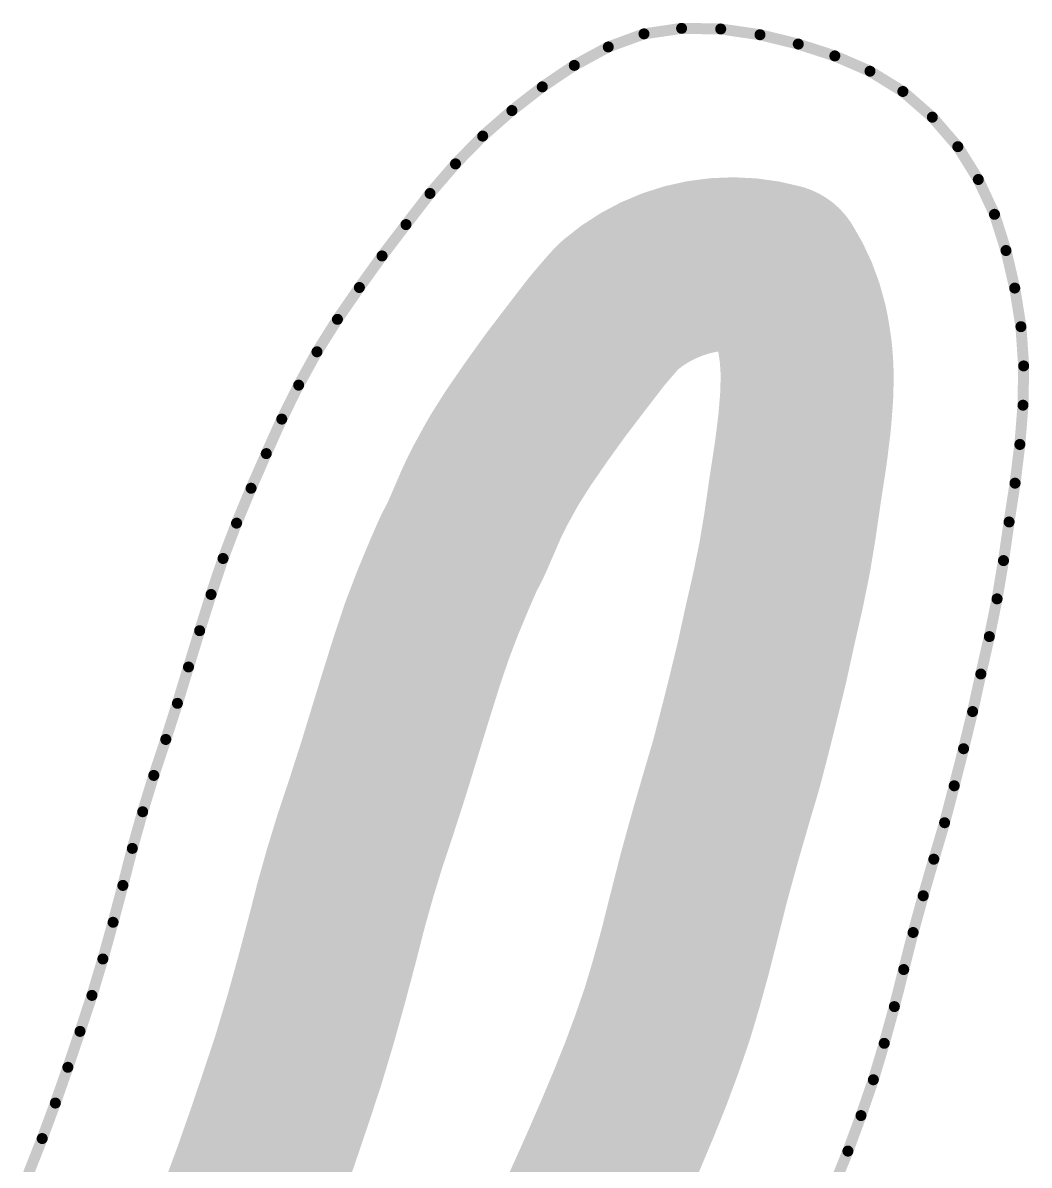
# Model space of a CAD drawing. Header units: inches. Extents: x 16 to 269, y 21 to 202.
# Drawn here: x 161.41 to 184.67, y 159.99 to 186.4 of the extents above; entities that cross this region are included whole.
import ezdxf

# ---------------------------------------------------------------- set-up
doc = ezdxf.new("R2010")
doc.units = ezdxf.units.IN
doc.layers.add('Edge-Cuts', color=9, linetype='Continuous')
doc.layers.add('F-Cu', color=1, linetype='Continuous')

msp = doc.modelspace()

# ---------------------------------------------------------------- linework, layer by layer
at = {"layer": 'Edge-Cuts', "const_width": 0.254}
for points in [[(174.94007684, 185.83824402), (175.76477928, 186.14015096)], [(175.76477928, 186.14015096), (176.63442702, 186.26818728)], [(176.63442702, 186.26818728), (177.53837492, 186.25340448)], [(177.53837492, 186.25340448), (178.4467602, 186.1206336)], [(178.4467602, 186.1206336), (179.33119074, 185.9044796)], [(174.15440912, 185.41154942), (174.94007684, 185.83824402)], [(179.33119074, 185.9044796), (180.17599982, 185.63036788)], [(180.17599982, 185.63036788), (180.98887602, 185.27700816)], [(173.4139788, 184.91537058), (174.15440912, 185.41154942)], [(180.98887602, 185.27700816), (181.7491158, 184.808622)], [(172.71199392, 184.3680336), (173.4139788, 184.91537058)], [(181.7491158, 184.808622), (182.43010758, 184.21545326)], [(172.03661808, 183.77752424), (172.71199392, 184.3680336)], [(182.43010758, 184.21545326), (183.0194333, 183.53239138)], [(171.40796554, 183.13497282), (172.03661808, 183.77752424)], [(183.0194333, 183.53239138), (183.49284612, 182.77362988)], [(170.81863982, 182.45131912), (171.40796554, 183.13497282)], [(183.49284612, 182.77362988), (183.86690176, 181.96933126)], [(170.2639089, 181.73188444), (170.81863982, 182.45131912)], [(183.86690176, 181.96933126), (184.13244098, 181.13280258)], [(169.71036416, 181.00653918), (170.2639089, 181.73188444)], [(184.13244098, 181.13280258), (184.33499328, 180.26463312)], [(169.18638756, 180.27734836), (169.71036416, 181.00653918)], [(168.67896922, 179.54135542), (169.18638756, 180.27734836)], [(184.33499328, 180.26463312), (184.47840676, 179.371625)], [(168.20585104, 178.79087432), (168.67896922, 179.54135542)], [(184.47840676, 179.371625), (184.54109396, 178.46442336)], [(167.78241272, 178.02028404), (168.20585104, 178.79087432)], [(184.5257168, 177.55633526), (184.54109396, 178.46442336)], [(167.3923881, 177.23550278), (167.78241272, 178.02028404)], [(184.45327092, 176.64942826), (184.5257168, 177.55633526)], [(167.03429636, 176.4377091), (167.3923881, 177.23550278)], [(184.34238722, 175.7540554), (184.45327092, 176.64942826)], [(166.6827121, 175.63695886), (167.03429636, 176.4377091)], [(184.20429504, 174.85720426), (184.34238722, 175.7540554)], [(166.34739146, 174.82970368), (166.6827121, 175.63695886)], [(166.03572584, 174.01268982), (166.34739146, 174.82970368)], [(184.07536972, 173.96419614), (184.20429504, 174.85720426)], [(165.75776856, 173.18148244), (166.03572584, 174.01268982)], [(183.92633776, 173.07976306), (184.07536972, 173.96419614)], [(165.49430198, 172.34436194), (165.75776856, 173.18148244)], [(183.7480323, 172.2074534), (183.92633776, 173.07976306)], [(165.23645388, 171.5048767), (165.49430198, 172.34436194)], [(183.5508013, 171.34283232), (183.7480323, 172.2074534)], [(164.97978688, 170.66509428), (165.23645388, 171.5048767)], [(183.36125888, 170.47496004), (183.5508013, 171.34283232)], [(164.71129364, 169.83004134), (164.97978688, 170.66509428)], [(183.151907, 169.61566026), (183.36125888, 170.47496004)], [(164.43392818, 168.99853932), (164.71129364, 169.83004134)], [(182.93634228, 168.75872776), (183.151907, 169.61566026)], [(164.17696908, 168.1587569), (164.43392818, 168.99853932)], [(182.7136808, 167.90475436), (182.93634228, 168.75872776)], [(163.93833862, 167.31128844), (164.17696908, 168.1587569)], [(182.46440774, 167.0617182), (182.7136808, 167.90475436)], [(163.7195227, 166.45583422), (163.93833862, 167.31128844)], [(182.2198667, 166.21661448), (182.46440774, 167.0617182)], [(163.4930182, 165.60333656), (163.7195227, 166.45583422)], [(181.98596826, 165.36737056), (182.2198667, 166.21661448)], [(163.2570522, 164.7549791), (163.4930182, 165.60333656)], [(181.76863062, 164.51102734), (181.98596826, 165.36737056)], [(163.00482004, 163.91312658), (163.2570522, 164.7549791)], [(181.55247408, 163.65438948), (181.76863062, 164.51102734)], [(162.7289354, 163.08132738), (163.00482004, 163.91312658)], [(181.31828354, 162.80514556), (181.55247408, 163.65438948)], [(162.44802156, 162.25130364), (162.7289354, 163.08132738)], [(181.06693784, 161.9629984), (181.31828354, 162.80514556)], [(162.15853268, 161.42512292), (162.44802156, 162.25130364)], [(180.7815917, 161.13504476), (181.06693784, 161.9629984)], [(161.85455564, 160.60456068), (162.15853268, 161.42512292)], [(180.47879576, 160.31418534), (180.7815917, 161.13504476)], [(161.53431498, 159.79109774), (161.85455564, 160.60456068)], [(180.15205016, 159.50338178), (180.47879576, 160.31418534)]]:
    msp.add_lwpolyline(points, dxfattribs=at)
at = {"layer": 'Edge-Cuts', "const_width": 0.127}
for points in [[(175.70127928, 186.14015096, 1), (175.82827928, 186.14015096, 1)], [(175.70127928, 186.14015096, 1), (175.82827928, 186.14015096, 1)], [(176.57092702, 186.26818728, 1), (176.69792702, 186.26818728, 1)], [(176.57092702, 186.26818728, 1), (176.69792702, 186.26818728, 1)], [(177.47487492, 186.25340448, 1), (177.60187492, 186.25340448, 1)], [(177.47487492, 186.25340448, 1), (177.60187492, 186.25340448, 1)], [(178.3832602, 186.1206336, 1), (178.5102602, 186.1206336, 1)], [(178.3832602, 186.1206336, 1), (178.5102602, 186.1206336, 1)], [(174.87657684, 185.83824402, 1), (175.00357684, 185.83824402, 1)], [(174.87657684, 185.83824402, 1), (175.00357684, 185.83824402, 1)], [(179.26769074, 185.9044796, 1), (179.39469074, 185.9044796, 1)], [(179.26769074, 185.9044796, 1), (179.39469074, 185.9044796, 1)], [(180.11249982, 185.63036788, 1), (180.23949982, 185.63036788, 1)], [(180.11249982, 185.63036788, 1), (180.23949982, 185.63036788, 1)], [(174.09090912, 185.41154942, 1), (174.21790912, 185.41154942, 1)], [(174.09090912, 185.41154942, 1), (174.21790912, 185.41154942, 1)], [(180.92537602, 185.27700816, 1), (181.05237602, 185.27700816, 1)], [(180.92537602, 185.27700816, 1), (181.05237602, 185.27700816, 1)], [(173.3504788, 184.91537058, 1), (173.4774788, 184.91537058, 1)], [(173.3504788, 184.91537058, 1), (173.4774788, 184.91537058, 1)], [(181.6856158, 184.808622, 1), (181.8126158, 184.808622, 1)], [(181.6856158, 184.808622, 1), (181.8126158, 184.808622, 1)], [(172.64849392, 184.3680336, 1), (172.77549392, 184.3680336, 1)], [(172.64849392, 184.3680336, 1), (172.77549392, 184.3680336, 1)], [(182.36660758, 184.21545326, 1), (182.49360758, 184.21545326, 1)], [(182.36660758, 184.21545326, 1), (182.49360758, 184.21545326, 1)], [(171.97311808, 183.77752424, 1), (172.10011808, 183.77752424, 1)], [(171.97311808, 183.77752424, 1), (172.10011808, 183.77752424, 1)], [(182.9559333, 183.53239138, 1), (183.0829333, 183.53239138, 1)], [(182.9559333, 183.53239138, 1), (183.0829333, 183.53239138, 1)], [(171.34446554, 183.13497282, 1), (171.47146554, 183.13497282, 1)], [(171.34446554, 183.13497282, 1), (171.47146554, 183.13497282, 1)], [(183.42934612, 182.77362988, 1), (183.55634612, 182.77362988, 1)], [(183.42934612, 182.77362988, 1), (183.55634612, 182.77362988, 1)], [(170.75513982, 182.45131912, 1), (170.88213982, 182.45131912, 1)], [(170.75513982, 182.45131912, 1), (170.88213982, 182.45131912, 1)], [(183.80340176, 181.96933126, 1), (183.93040176, 181.96933126, 1)], [(183.80340176, 181.96933126, 1), (183.93040176, 181.96933126, 1)], [(170.2004089, 181.73188444, 1), (170.3274089, 181.73188444, 1)], [(170.2004089, 181.73188444, 1), (170.3274089, 181.73188444, 1)], [(184.06894098, 181.13280258, 1), (184.19594098, 181.13280258, 1)], [(184.06894098, 181.13280258, 1), (184.19594098, 181.13280258, 1)], [(169.64686416, 181.00653918, 1), (169.77386416, 181.00653918, 1)], [(169.64686416, 181.00653918, 1), (169.77386416, 181.00653918, 1)], [(169.12288756, 180.27734836, 1), (169.24988756, 180.27734836, 1)], [(169.12288756, 180.27734836, 1), (169.24988756, 180.27734836, 1)], [(184.27149328, 180.26463312, 1), (184.39849328, 180.26463312, 1)], [(184.27149328, 180.26463312, 1), (184.39849328, 180.26463312, 1)], [(168.61546922, 179.54135542, 1), (168.74246922, 179.54135542, 1)], [(168.61546922, 179.54135542, 1), (168.74246922, 179.54135542, 1)], [(184.41490676, 179.371625, 1), (184.54190676, 179.371625, 1)], [(184.41490676, 179.371625, 1), (184.54190676, 179.371625, 1)], [(168.14235104, 178.79087432, 1), (168.26935104, 178.79087432, 1)], [(168.14235104, 178.79087432, 1), (168.26935104, 178.79087432, 1)], [(184.47759396, 178.46442336, 1), (184.60459396, 178.46442336, 1)], [(184.47759396, 178.46442336, 1), (184.60459396, 178.46442336, 1)], [(167.71891272, 178.02028404, 1), (167.84591272, 178.02028404, 1)], [(167.71891272, 178.02028404, 1), (167.84591272, 178.02028404, 1)], [(184.4622168, 177.55633526, 1), (184.5892168, 177.55633526, 1)], [(184.4622168, 177.55633526, 1), (184.5892168, 177.55633526, 1)], [(167.3288881, 177.23550278, 1), (167.4558881, 177.23550278, 1)], [(167.3288881, 177.23550278, 1), (167.4558881, 177.23550278, 1)], [(184.38977092, 176.64942826, 1), (184.51677092, 176.64942826, 1)], [(184.38977092, 176.64942826, 1), (184.51677092, 176.64942826, 1)], [(166.97079636, 176.4377091, 1), (167.09779636, 176.4377091, 1)], [(166.97079636, 176.4377091, 1), (167.09779636, 176.4377091, 1)], [(184.27888722, 175.7540554, 1), (184.40588722, 175.7540554, 1)], [(184.27888722, 175.7540554, 1), (184.40588722, 175.7540554, 1)], [(166.6192121, 175.63695886, 1), (166.7462121, 175.63695886, 1)], [(166.6192121, 175.63695886, 1), (166.7462121, 175.63695886, 1)], [(166.28389146, 174.82970368, 1), (166.41089146, 174.82970368, 1)], [(166.28389146, 174.82970368, 1), (166.41089146, 174.82970368, 1)], [(184.14079504, 174.85720426, 1), (184.26779504, 174.85720426, 1)], [(184.14079504, 174.85720426, 1), (184.26779504, 174.85720426, 1)], [(165.97222584, 174.01268982, 1), (166.09922584, 174.01268982, 1)], [(165.97222584, 174.01268982, 1), (166.09922584, 174.01268982, 1)], [(184.01186972, 173.96419614, 1), (184.13886972, 173.96419614, 1)], [(184.01186972, 173.96419614, 1), (184.13886972, 173.96419614, 1)], [(165.69426856, 173.18148244, 1), (165.82126856, 173.18148244, 1)], [(165.69426856, 173.18148244, 1), (165.82126856, 173.18148244, 1)], [(183.86283776, 173.07976306, 1), (183.98983776, 173.07976306, 1)], [(183.86283776, 173.07976306, 1), (183.98983776, 173.07976306, 1)], [(165.43080198, 172.34436194, 1), (165.55780198, 172.34436194, 1)], [(165.43080198, 172.34436194, 1), (165.55780198, 172.34436194, 1)], [(183.6845323, 172.2074534, 1), (183.8115323, 172.2074534, 1)], [(183.6845323, 172.2074534, 1), (183.8115323, 172.2074534, 1)], [(165.17295388, 171.5048767, 1), (165.29995388, 171.5048767, 1)], [(165.17295388, 171.5048767, 1), (165.29995388, 171.5048767, 1)], [(183.4873013, 171.34283232, 1), (183.6143013, 171.34283232, 1)], [(183.4873013, 171.34283232, 1), (183.6143013, 171.34283232, 1)], [(164.91628688, 170.66509428, 1), (165.04328688, 170.66509428, 1)], [(164.91628688, 170.66509428, 1), (165.04328688, 170.66509428, 1)], [(183.29775888, 170.47496004, 1), (183.42475888, 170.47496004, 1)], [(183.29775888, 170.47496004, 1), (183.42475888, 170.47496004, 1)], [(164.64779364, 169.83004134, 1), (164.77479364, 169.83004134, 1)], [(164.64779364, 169.83004134, 1), (164.77479364, 169.83004134, 1)], [(183.088407, 169.61566026, 1), (183.215407, 169.61566026, 1)], [(183.088407, 169.61566026, 1), (183.215407, 169.61566026, 1)], [(164.37042818, 168.99853932, 1), (164.49742818, 168.99853932, 1)], [(164.37042818, 168.99853932, 1), (164.49742818, 168.99853932, 1)], [(182.87284228, 168.75872776, 1), (182.99984228, 168.75872776, 1)], [(182.87284228, 168.75872776, 1), (182.99984228, 168.75872776, 1)], [(164.11346908, 168.1587569, 1), (164.24046908, 168.1587569, 1)], [(164.11346908, 168.1587569, 1), (164.24046908, 168.1587569, 1)], [(182.6501808, 167.90475436, 1), (182.7771808, 167.90475436, 1)], [(182.6501808, 167.90475436, 1), (182.7771808, 167.90475436, 1)], [(163.87483862, 167.31128844, 1), (164.00183862, 167.31128844, 1)], [(163.87483862, 167.31128844, 1), (164.00183862, 167.31128844, 1)], [(182.40090774, 167.0617182, 1), (182.52790774, 167.0617182, 1)], [(182.40090774, 167.0617182, 1), (182.52790774, 167.0617182, 1)], [(163.6560227, 166.45583422, 1), (163.7830227, 166.45583422, 1)], [(163.6560227, 166.45583422, 1), (163.7830227, 166.45583422, 1)], [(182.1563667, 166.21661448, 1), (182.2833667, 166.21661448, 1)], [(182.1563667, 166.21661448, 1), (182.2833667, 166.21661448, 1)], [(163.4295182, 165.60333656, 1), (163.5565182, 165.60333656, 1)], [(163.4295182, 165.60333656, 1), (163.5565182, 165.60333656, 1)], [(181.92246826, 165.36737056, 1), (182.04946826, 165.36737056, 1)], [(181.92246826, 165.36737056, 1), (182.04946826, 165.36737056, 1)], [(163.1935522, 164.7549791, 1), (163.3205522, 164.7549791, 1)], [(163.1935522, 164.7549791, 1), (163.3205522, 164.7549791, 1)], [(181.70513062, 164.51102734, 1), (181.83213062, 164.51102734, 1)], [(181.70513062, 164.51102734, 1), (181.83213062, 164.51102734, 1)], [(162.94132004, 163.91312658, 1), (163.06832004, 163.91312658, 1)], [(162.94132004, 163.91312658, 1), (163.06832004, 163.91312658, 1)], [(181.48897408, 163.65438948, 1), (181.61597408, 163.65438948, 1)], [(181.48897408, 163.65438948, 1), (181.61597408, 163.65438948, 1)], [(162.6654354, 163.08132738, 1), (162.7924354, 163.08132738, 1)], [(162.6654354, 163.08132738, 1), (162.7924354, 163.08132738, 1)], [(181.25478354, 162.80514556, 1), (181.38178354, 162.80514556, 1)], [(181.25478354, 162.80514556, 1), (181.38178354, 162.80514556, 1)], [(162.38452156, 162.25130364, 1), (162.51152156, 162.25130364, 1)], [(162.38452156, 162.25130364, 1), (162.51152156, 162.25130364, 1)], [(181.00343784, 161.9629984, 1), (181.13043784, 161.9629984, 1)], [(181.00343784, 161.9629984, 1), (181.13043784, 161.9629984, 1)], [(162.09503268, 161.42512292, 1), (162.22203268, 161.42512292, 1)], [(162.09503268, 161.42512292, 1), (162.22203268, 161.42512292, 1)], [(180.7180917, 161.13504476, 1), (180.8450917, 161.13504476, 1)], [(180.7180917, 161.13504476, 1), (180.8450917, 161.13504476, 1)], [(161.79105564, 160.60456068, 1), (161.91805564, 160.60456068, 1)], [(161.79105564, 160.60456068, 1), (161.91805564, 160.60456068, 1)], [(180.41529576, 160.31418534, 1), (180.54229576, 160.31418534, 1)], [(180.41529576, 160.31418534, 1), (180.54229576, 160.31418534, 1)]]:
    msp.add_lwpolyline(points, format="xyb", close=True, dxfattribs=at)
at = {"layer": 'F-Cu', "const_width": 3.99999962}
for points in [[(175.19522746, 179.8563205, -0.2506154896268453), (178.8772521, 180.67932876)], [(178.8772521, 180.67932368, -0.0836648167763303), (179.39010858, 179.452905)], [(175.01197154, 179.65795158, -0.0153615588544571), (175.17820184, 179.83891896)], [(179.3942691, 179.43506658, -0.0174774272177073), (179.44821362, 179.1607669)], [(174.63005714, 179.20603732, -0.0132779195748385), (174.76430376, 179.37064456)], [(179.4772382, 178.98003066, -0.0225630383058071), (179.5183227, 178.62155284)], [(174.2266645, 178.68281256, -0.0009106456162469), (174.23553164, 178.6943721)], [(179.52632624, 178.50573392, -0.0214840040799083), (179.53526958, 178.16226496)], [(173.69696528, 177.98612866, -0.0068111327900773), (173.76182164, 178.07370024)], [(179.53122844, 177.923571, -0.0156979571455123), (179.51909994, 177.6727587)], [(173.25528214, 177.37029042, -0.0043919278546756), (173.29573164, 177.4277503)], [(179.48474644, 177.24271892, -0.0108754068404938), (179.46712392, 177.06962808)], [(172.8117702, 176.72128486, -0.0098541802772219), (172.89856962, 176.85288988)], [(172.4577323, 176.14618314, -0.015006163687593), (172.57959388, 176.35299502)], [(179.39665162, 176.50057918, -0.0073894852296393), (179.380388, 176.38347756)], [(172.17830182, 175.63079428, -0.0100478538625297), (172.25280002, 175.77324002)], [(179.25504154, 175.56767528, -0.0026952057029432), (179.2629892, 175.62098988)], [(171.98349652, 175.22592336, -0.01304097064711), (172.07116716, 175.41522702)], [(171.700825, 174.57133742, -0.0284812817136486), (171.49680966, 174.1642694)], [(171.26561124, 173.63570302, -0.0050049678434848), (171.29706914, 173.7093427)], [(178.86974386, 173.3086323, -0.0056609561436028), (178.85060242, 173.22010568)], [(170.97207106, 172.92456652, -0.0073166767548835), (171.01538822, 173.03331662)], [(170.71932582, 172.2527162, -0.0099468052453427), (170.77293506, 172.40254826)], [(178.65800692, 172.37328746, -0.0005698606769386), (178.65606382, 172.36437968)], [(178.66532974, 172.40681038, -0.0025972142202676), (178.67664798, 172.45750624)], [(178.59967328, 172.10617852, -0.0005846340665594), (178.5976743, 172.0970396)], [(178.56729082, 171.95791872, -0.0006541820204948), (178.56505816, 171.94769268)], [(170.50404558, 171.60711932, -0.0040462062792441), (170.5240303, 171.66869654)], [(178.4994144, 171.64712178, -0.0059891766369274), (178.47784726, 171.55375646)], [(170.26478266, 170.8465849, -0.0017248197712657), (170.2729767, 170.8729374)], [(178.30196242, 170.8318275, -0.0018660369541299), (178.29478692, 170.8028461)], [(170.01671864, 170.03894618, -0.0001539126071529), (170.01744, 170.04130076)], [(178.09687774, 170.01609888, -0.002154301202387), (178.08832556, 169.98270804)], [(169.76267546, 169.2077515, -0.0040336639922469), (169.73854038, 169.13077426)], [(177.91227562, 169.30750492, -0.008109008650215), (177.87751064, 169.18251406)], [(177.66144808, 168.45148936, -0.0016482774467643), (177.67071654, 168.48312506)], [(169.47128412, 168.29956434, -0.0027190332155686), (169.45435756, 168.2478855)], [(177.39819486, 167.54000528, -0.0036714794744992), (177.4181491, 167.61067062)], [(169.18266392, 167.42956608, -0.0060395731641198), (169.21208982, 167.52160552)], [(168.96349494, 166.71015426, -0.0051130093006304), (168.98655052, 166.78864534)], [(177.13819284, 166.59168866, -0.0055077233266287), (177.16634112, 166.69818324)], [(168.75604552, 165.96933278, -0.005764128928366), (168.77997486, 166.05839788)], [(176.92303452, 165.7439662, -0.0006146305095637), (176.92061644, 165.73443358)], [(168.56355416, 165.2167892, -0.0023192456609787), (168.55184984, 165.17190486)], [(176.729136, 164.97555524, -0.0056262109897545), (176.70618202, 164.88851452)], [(168.32534534, 164.3194072, -0.0028979648142452), (168.31013836, 164.26347894)], [(176.52329186, 164.2253002, -0.0052423535124692), (176.50014738, 164.1446806)], [(176.32965242, 163.57342952, -0.0104624220814384), (176.2784384, 163.41407754)], [(168.07417236, 163.41512148, -0.0049548310788183), (168.04667432, 163.31991974)], [(176.08599276, 162.85567886, -0.0053759661886268), (176.05709264, 162.77466556)], [(167.84889214, 162.65979914, -0.0001696630446361), (167.84966684, 162.6624001)], [(167.79574518, 162.4824284, -0.0075156804904096), (167.75057636, 162.3390708)], [(175.83401968, 162.16993474, -0.0074217818214221), (175.79127656, 162.05915264)], [(167.47470442, 161.50730716, -0.0015225063286042), (167.46502956, 161.47843498)], [(175.53950414, 161.43439138, -0.0037202702413914), (175.5168448, 161.37934958)], [(175.22585478, 160.68716402, -0.0031430674140961), (175.2060758, 160.6409284)], [(167.18553812, 160.65261748, -0.0028935494034148), (167.16671926, 160.59789318)], [(174.89686382, 159.93053104, -0.0023858215594423), (174.88146126, 159.8956035)], [(166.8785842, 159.77558596, -0.004643008761346), (166.84713646, 159.68821504)], [(174.5615762, 159.17944034, -0.0026167648285008), (174.54430166, 159.14130224)], [(166.54316958, 158.8676782, -0.0050678563878023), (166.50699998, 158.77299716)], [(174.22717758, 158.45082102, -0.0037807151851077), (174.20151596, 158.39604338)], [(166.19215936, 157.9714519, -0.0043342357391166), (166.21694722, 158.03621682)]]:
    msp.add_lwpolyline(points, format="xyb", dxfattribs=at)
at = {"layer": 'F-Cu', "const_width": 1.99999854}
for points in [[(177.87725156, 180.67932876, 1), (179.87725264, 180.67932876, 1)], [(177.87725156, 180.67932368, 1), (179.87725264, 180.67932368, 1)], [(174.1782013, 179.83891896, 1), (176.17820238, 179.83891896, 1)], [(174.1782013, 179.83891896, 1), (176.17820238, 179.83891896, 1)], [(174.19520152, 179.8562951, 1), (176.1952026, 179.8562951, 1)], [(174.19520152, 179.8562951, 1), (176.1952026, 179.8562951, 1)], [(174.19520152, 179.8562951, 1), (176.1952026, 179.8562951, 1)], [(174.19522184, 179.85631796, 1), (176.19522292, 179.85631796, 1)], [(174.19522692, 179.8563205, 1), (176.195228, 179.8563205, 1)], [(174.19522692, 179.8563205, 1), (176.195228, 179.8563205, 1)], [(174.011971, 179.65795158, 1), (176.01197208, 179.65795158, 1)], [(174.011971, 179.65795158, 1), (176.01197208, 179.65795158, 1)], [(178.39010804, 179.452905, 1), (180.39010912, 179.452905, 1)], [(178.39010804, 179.452905, 1), (180.39010912, 179.452905, 1)], [(178.39426856, 179.43506658, 1), (180.39426964, 179.43506658, 1)], [(178.39426856, 179.43506658, 1), (180.39426964, 179.43506658, 1)], [(173.6300566, 179.20603732, 1), (175.63005768, 179.20603732, 1)], [(173.6300566, 179.20603732, 1), (175.63005768, 179.20603732, 1)], [(173.76430322, 179.37064456, 1), (175.7643043, 179.37064456, 1)], [(173.76430322, 179.37064456, 1), (175.7643043, 179.37064456, 1)], [(178.44821054, 179.1607669, 1), (180.44821162, 179.1607669, 1)], [(178.44821308, 179.1607669, 1), (180.44821416, 179.1607669, 1)], [(178.47723512, 178.98003066, 1), (180.4772362, 178.98003066, 1)], [(178.47723766, 178.98003066, 1), (180.47723874, 178.98003066, 1)], [(173.22666142, 178.68281256, 1), (175.2266625, 178.68281256, 1)], [(173.22666396, 178.68281256, 1), (175.22666504, 178.68281256, 1)], [(173.2355311, 178.6943721, 1), (175.23553218, 178.6943721, 1)], [(173.2355311, 178.6943721, 1), (175.23553218, 178.6943721, 1)], [(173.23559714, 178.69445846, 1), (175.23559822, 178.69445846, 1)], [(173.23559714, 178.69445846, 1), (175.23559822, 178.69445846, 1)], [(178.51832216, 178.62155284, 1), (180.51832324, 178.62155284, 1)], [(178.51832216, 178.62155284, 1), (180.51832324, 178.62155284, 1)], [(178.5263257, 178.50573392, 1), (180.52632678, 178.50573392, 1)], [(178.5263257, 178.50573392, 1), (180.52632678, 178.50573392, 1)], [(178.53526904, 178.16226496, 1), (180.53527012, 178.16226496, 1)], [(178.53526904, 178.16226496, 1), (180.53527012, 178.16226496, 1)], [(172.69696474, 177.98612866, 1), (174.69696582, 177.98612866, 1)], [(172.69696474, 177.98612866, 1), (174.69696582, 177.98612866, 1)], [(172.7618211, 178.07370024, 1), (174.76182218, 178.07370024, 1)], [(172.7618211, 178.07370024, 1), (174.76182218, 178.07370024, 1)], [(172.76191254, 178.07381962, 1), (174.76191362, 178.07381962, 1)], [(172.76191254, 178.07381962, 1), (174.76191362, 178.07381962, 1)], [(178.5312279, 177.923571, 1), (180.53122898, 177.923571, 1)], [(178.5312279, 177.923571, 1), (180.53122898, 177.923571, 1)], [(178.5190994, 177.6727587, 1), (180.51910048, 177.6727587, 1)], [(178.5190994, 177.6727587, 1), (180.51910048, 177.6727587, 1)], [(172.2552816, 177.37029042, 1), (174.25528268, 177.37029042, 1)], [(172.2552816, 177.37029042, 1), (174.25528268, 177.37029042, 1)], [(172.2957311, 177.4277503, 1), (174.29573218, 177.4277503, 1)], [(172.2957311, 177.4277503, 1), (174.29573218, 177.4277503, 1)], [(178.46712084, 177.06962808, 1), (180.46712192, 177.06962808, 1)], [(178.46712338, 177.06962808, 1), (180.46712446, 177.06962808, 1)], [(178.4847459, 177.24271892, 1), (180.48474698, 177.24271892, 1)], [(178.4847459, 177.24271892, 1), (180.48474698, 177.24271892, 1)], [(171.89856908, 176.85288988, 1), (173.89857016, 176.85288988, 1)], [(171.89856908, 176.85288988, 1), (173.89857016, 176.85288988, 1)], [(171.81176966, 176.72128486, 1), (173.81177074, 176.72128486, 1)], [(171.81176966, 176.72128486, 1), (173.81177074, 176.72128486, 1)], [(171.57959334, 176.35299756, 1), (173.57959442, 176.35299756, 1)], [(171.57959334, 176.35299756, 1), (173.57959442, 176.35299756, 1)], [(171.57959334, 176.35299502, 1), (173.57959442, 176.35299502, 1)], [(171.57959334, 176.35299502, 1), (173.57959442, 176.35299502, 1)], [(178.38038746, 176.38347756, 1), (180.38038854, 176.38347756, 1)], [(178.38038746, 176.38347756, 1), (180.38038854, 176.38347756, 1)], [(178.39664854, 176.50057918, 1), (180.39664962, 176.50057918, 1)], [(178.39665108, 176.50057918, 1), (180.39665216, 176.50057918, 1)], [(171.45773176, 176.14618314, 1), (173.45773284, 176.14618314, 1)], [(171.45773176, 176.14618314, 1), (173.45773284, 176.14618314, 1)], [(171.25279694, 175.77324002, 1), (173.25279802, 175.77324002, 1)], [(171.25279948, 175.77324002, 1), (173.25280056, 175.77324002, 1)], [(178.30871374, 175.91796668, 1), (180.30871482, 175.91796668, 1)], [(178.30871374, 175.91796668, 1), (180.30871482, 175.91796668, 1)], [(171.17830128, 175.63079428, 1), (173.17830236, 175.63079428, 1)], [(171.17830128, 175.63079428, 1), (173.17830236, 175.63079428, 1)], [(178.255041, 175.56767528, 1), (180.25504208, 175.56767528, 1)], [(178.255041, 175.56767528, 1), (180.25504208, 175.56767528, 1)], [(178.26298866, 175.62098988, 1), (180.26298974, 175.62098988, 1)], [(178.26298866, 175.62098988, 1), (180.26298974, 175.62098988, 1)], [(178.26299628, 175.62104576, 1), (180.26299736, 175.62104576, 1)], [(178.26299628, 175.62104576, 1), (180.26299736, 175.62104576, 1)], [(170.98349344, 175.22592336, 1), (172.98349452, 175.22592336, 1)], [(170.98349598, 175.22592336, 1), (172.98349706, 175.22592336, 1)], [(171.07116662, 175.41522702, 1), (173.0711677, 175.41522702, 1)], [(171.07116662, 175.41522702, 1), (173.0711677, 175.41522702, 1)], [(171.07121488, 175.415321, 1), (173.07121596, 175.415321, 1)], [(171.07121488, 175.415321, 1), (173.07121596, 175.415321, 1)], [(178.1351022, 174.73693272, 1), (180.13510328, 174.73693272, 1)], [(178.1351022, 174.73693272, 1), (180.13510328, 174.73693272, 1)], [(170.70082446, 174.57133742, 1), (172.70082554, 174.57133742, 1)], [(170.70082446, 174.57133742, 1), (172.70082554, 174.57133742, 1)], [(170.49680912, 174.1642694, 1), (172.4968102, 174.1642694, 1)], [(170.49680912, 174.1642694, 1), (172.4968102, 174.1642694, 1)], [(170.49680912, 174.16426686, 1), (172.4968102, 174.16426686, 1)], [(170.49680912, 174.16426686, 1), (172.4968102, 174.16426686, 1)], [(178.01026882, 173.99610616, 1), (180.0102699, 173.99610616, 1)], [(178.01026882, 173.99610616, 1), (180.0102699, 173.99610616, 1)], [(170.2656107, 173.63570302, 1), (172.26561178, 173.63570302, 1)], [(170.2656107, 173.63570302, 1), (172.26561178, 173.63570302, 1)], [(170.2970686, 173.7093427, 1), (172.29706968, 173.7093427, 1)], [(170.2970686, 173.7093427, 1), (172.29706968, 173.7093427, 1)], [(177.85060188, 173.22010568, 1), (179.85060296, 173.22010568, 1)], [(177.85060188, 173.22010568, 1), (179.85060296, 173.22010568, 1)], [(177.86974332, 173.3086323, 1), (179.8697444, 173.3086323, 1)], [(177.86974332, 173.3086323, 1), (179.8697444, 173.3086323, 1)], [(169.97206798, 172.92456652, 1), (171.97206906, 172.92456652, 1)], [(169.97207052, 172.92456652, 1), (171.9720716, 172.92456652, 1)], [(170.01538768, 173.03331662, 1), (172.01538876, 173.03331662, 1)], [(170.01538768, 173.03331662, 1), (172.01538876, 173.03331662, 1)], [(169.77293452, 172.40254826, 1), (171.7729356, 172.40254826, 1)], [(169.77293452, 172.40254826, 1), (171.7729356, 172.40254826, 1)], [(177.65606074, 172.36437968, 1), (179.65606182, 172.36437968, 1)], [(177.65606328, 172.36437968, 1), (179.65606436, 172.36437968, 1)], [(177.65800638, 172.37328746, 1), (179.65800746, 172.37328746, 1)], [(177.65800638, 172.37328746, 1), (179.65800746, 172.37328746, 1)], [(177.6653292, 172.40681038, 1), (179.66533028, 172.40681038, 1)], [(177.6653292, 172.40681038, 1), (179.66533028, 172.40681038, 1)], [(177.67664744, 172.45750624, 1), (179.67664852, 172.45750624, 1)], [(177.67664744, 172.45750624, 1), (179.67664852, 172.45750624, 1)], [(169.7192694, 172.25254602, 1), (171.71927048, 172.25254602, 1)], [(169.7192694, 172.25254602, 1), (171.71927048, 172.25254602, 1)], [(169.71932528, 172.2527162, 1), (171.71932636, 172.2527162, 1)], [(169.71932528, 172.2527162, 1), (171.71932636, 172.2527162, 1)], [(177.59764074, 172.09688466, 1), (179.59764182, 172.09688466, 1)], [(177.59764074, 172.09688466, 1), (179.59764182, 172.09688466, 1)], [(177.59767376, 172.0970396, 1), (179.59767484, 172.0970396, 1)], [(177.59767376, 172.0970396, 1), (179.59767484, 172.0970396, 1)], [(177.5996702, 172.10617852, 1), (179.59967128, 172.10617852, 1)], [(177.59967274, 172.10617852, 1), (179.59967382, 172.10617852, 1)], [(177.56505762, 171.94769268, 1), (179.5650587, 171.94769268, 1)], [(177.56505762, 171.94769268, 1), (179.5650587, 171.94769268, 1)], [(177.56729028, 171.95791872, 1), (179.56729136, 171.95791872, 1)], [(177.56729028, 171.95791872, 1), (179.56729136, 171.95791872, 1)], [(169.50404504, 171.60711932, 1), (171.50404612, 171.60711932, 1)], [(169.50404504, 171.60711932, 1), (171.50404612, 171.60711932, 1)], [(169.52402722, 171.66869654, 1), (171.5240283, 171.66869654, 1)], [(169.52402976, 171.66869654, 1), (171.52403084, 171.66869654, 1)], [(177.47784672, 171.55375646, 1), (179.4778478, 171.55375646, 1)], [(177.47784672, 171.55375646, 1), (179.4778478, 171.55375646, 1)], [(177.49941132, 171.64712178, 1), (179.4994124, 171.64712178, 1)], [(177.49941386, 171.64712178, 1), (179.49941494, 171.64712178, 1)], [(169.26478212, 170.8465849, 1), (171.2647832, 170.8465849, 1)], [(169.26478212, 170.8465849, 1), (171.2647832, 170.8465849, 1)], [(169.27297616, 170.8729374, 1), (171.27297724, 170.8729374, 1)], [(169.27297616, 170.8729374, 1), (171.27297724, 170.8729374, 1)], [(177.29478638, 170.8028461, 1), (179.29478746, 170.8028461, 1)], [(177.29478638, 170.8028461, 1), (179.29478746, 170.8028461, 1)], [(177.30196188, 170.8318275, 1), (179.30196296, 170.8318275, 1)], [(177.30196188, 170.8318275, 1), (179.30196296, 170.8318275, 1)], [(169.0167181, 170.03894618, 1), (171.01671918, 170.03894618, 1)], [(169.0167181, 170.03894618, 1), (171.01671918, 170.03894618, 1)], [(169.01743946, 170.04130076, 1), (171.01744054, 170.04130076, 1)], [(169.01743946, 170.04130076, 1), (171.01744054, 170.04130076, 1)], [(177.08832502, 169.98270804, 1), (179.0883261, 169.98270804, 1)], [(177.08832502, 169.98270804, 1), (179.0883261, 169.98270804, 1)], [(177.0968772, 170.01609888, 1), (179.09687828, 170.01609888, 1)], [(177.0968772, 170.01609888, 1), (179.09687828, 170.01609888, 1)], [(168.73849412, 169.13063202, 1), (170.7384952, 169.13063202, 1)], [(168.73849412, 169.13063202, 1), (170.7384952, 169.13063202, 1)], [(168.73853984, 169.13077426, 1), (170.73854092, 169.13077426, 1)], [(168.73853984, 169.13077426, 1), (170.73854092, 169.13077426, 1)], [(168.76267492, 169.2077515, 1), (170.762676, 169.2077515, 1)], [(168.76267492, 169.2077515, 1), (170.762676, 169.2077515, 1)], [(176.8775101, 169.18251406, 1), (178.87751118, 169.18251406, 1)], [(176.8775101, 169.18251406, 1), (178.87751118, 169.18251406, 1)], [(176.91227508, 169.30750492, 1), (178.91227616, 169.30750492, 1)], [(176.91227508, 169.30750492, 1), (178.91227616, 169.30750492, 1)], [(176.66144754, 168.45148936, 1), (178.66144862, 168.45148936, 1)], [(176.66144754, 168.45148936, 1), (178.66144862, 168.45148936, 1)], [(176.670716, 168.48312506, 1), (178.67071708, 168.48312506, 1)], [(176.670716, 168.48312506, 1), (178.67071708, 168.48312506, 1)], [(176.67076934, 168.4833054, 1), (178.67077042, 168.4833054, 1)], [(176.67076934, 168.4833054, 1), (178.67077042, 168.4833054, 1)], [(168.45435448, 168.2478855, 1), (170.45435556, 168.2478855, 1)], [(168.45435702, 168.2478855, 1), (170.4543581, 168.2478855, 1)], [(168.47128104, 168.29956434, 1), (170.47128212, 168.29956434, 1)], [(168.47128358, 168.29956434, 1), (170.47128466, 168.29956434, 1)], [(176.39819432, 167.54000528, 1), (178.3981954, 167.54000528, 1)], [(176.39819432, 167.54000528, 1), (178.3981954, 167.54000528, 1)], [(176.41814856, 167.61067062, 1), (178.41814964, 167.61067062, 1)], [(176.41814856, 167.61067062, 1), (178.41814964, 167.61067062, 1)], [(168.18266084, 167.42956608, 1), (170.18266192, 167.42956608, 1)], [(168.18266338, 167.42956608, 1), (170.18266446, 167.42956608, 1)], [(168.21208928, 167.52160552, 1), (170.21209036, 167.52160552, 1)], [(168.21208928, 167.52160552, 1), (170.21209036, 167.52160552, 1)], [(167.98654998, 166.78864534, 1), (169.98655106, 166.78864534, 1)], [(167.98654998, 166.78864534, 1), (169.98655106, 166.78864534, 1)], [(167.9634817, 166.71010854, 1), (169.96348278, 166.71010854, 1)], [(167.9634817, 166.71010854, 1), (169.96348278, 166.71010854, 1)], [(167.9634944, 166.71015426, 1), (169.96349548, 166.71015426, 1)], [(167.9634944, 166.71015426, 1), (169.96349548, 166.71015426, 1)], [(176.1381923, 166.59168866, 1), (178.13819338, 166.59168866, 1)], [(176.1381923, 166.59168866, 1), (178.13819338, 166.59168866, 1)], [(176.16633804, 166.69818324, 1), (178.16633912, 166.69818324, 1)], [(176.16634058, 166.69818324, 1), (178.16634166, 166.69818324, 1)], [(167.75604498, 165.96933278, 1), (169.75604606, 165.96933278, 1)], [(167.75604498, 165.96933278, 1), (169.75604606, 165.96933278, 1)], [(167.77997178, 166.05839788, 1), (169.77997286, 166.05839788, 1)], [(167.77997432, 166.05839788, 1), (169.7799754, 166.05839788, 1)], [(175.9205905, 165.73432944, 1), (177.92059158, 165.73432944, 1)], [(175.9205905, 165.73432944, 1), (177.92059158, 165.73432944, 1)], [(175.9206159, 165.73443358, 1), (177.92061698, 165.73443358, 1)], [(175.9206159, 165.73443358, 1), (177.92061698, 165.73443358, 1)], [(175.92303398, 165.7439662, 1), (177.92303506, 165.7439662, 1)], [(175.92303398, 165.7439662, 1), (177.92303506, 165.7439662, 1)], [(167.5518493, 165.17190486, 1), (169.55185038, 165.17190486, 1)], [(167.5518493, 165.17190486, 1), (169.55185038, 165.17190486, 1)], [(167.56355108, 165.2167892, 1), (169.56355216, 165.2167892, 1)], [(167.56355362, 165.2167892, 1), (169.5635547, 165.2167892, 1)], [(175.70618148, 164.88851452, 1), (177.70618256, 164.88851452, 1)], [(175.70618148, 164.88851452, 1), (177.70618256, 164.88851452, 1)], [(175.72913546, 164.97555524, 1), (177.72913654, 164.97555524, 1)], [(175.72913546, 164.97555524, 1), (177.72913654, 164.97555524, 1)], [(175.68146728, 164.7988957, 1), (177.68146836, 164.7988957, 1)], [(175.68146982, 164.79889824, 1), (177.6814709, 164.79889824, 1)], [(167.31013782, 164.26347894, 1), (169.3101389, 164.26347894, 1)], [(167.31013782, 164.26347894, 1), (169.3101389, 164.26347894, 1)], [(167.3253448, 164.3194072, 1), (169.32534588, 164.3194072, 1)], [(167.3253448, 164.3194072, 1), (169.32534588, 164.3194072, 1)], [(175.50014684, 164.1446806, 1), (177.50014792, 164.1446806, 1)], [(175.50014684, 164.1446806, 1), (177.50014792, 164.1446806, 1)], [(175.52328878, 164.2253002, 1), (177.52328986, 164.2253002, 1)], [(175.52329132, 164.2253002, 1), (177.5232924, 164.2253002, 1)], [(175.32965188, 163.57342952, 1), (177.32965296, 163.57342952, 1)], [(175.32965188, 163.57342952, 1), (177.32965296, 163.57342952, 1)], [(167.04667124, 163.31991974, 1), (169.04667232, 163.31991974, 1)], [(167.04667378, 163.31991974, 1), (169.04667486, 163.31991974, 1)], [(167.07417182, 163.41512148, 1), (169.0741729, 163.41512148, 1)], [(167.07417182, 163.41512148, 1), (169.0741729, 163.41512148, 1)], [(175.27843532, 163.41407754, 1), (177.2784364, 163.41407754, 1)], [(175.27843786, 163.41407754, 1), (177.27843894, 163.41407754, 1)], [(175.0570921, 162.77466556, 1), (177.05709318, 162.77466556, 1)], [(175.0570921, 162.77466556, 1), (177.05709318, 162.77466556, 1)], [(175.08598968, 162.85567886, 1), (177.08599076, 162.85567886, 1)], [(175.08599222, 162.85567886, 1), (177.0859933, 162.85567886, 1)], [(166.84888906, 162.65979914, 1), (168.84889014, 162.65979914, 1)], [(166.8488916, 162.65979914, 1), (168.84889268, 162.65979914, 1)], [(166.8496663, 162.6624001, 1), (168.84966738, 162.6624001, 1)], [(166.8496663, 162.6624001, 1), (168.84966738, 162.6624001, 1)], [(166.85056038, 162.6653719, 1), (168.85056146, 162.6653719, 1)], [(166.85056038, 162.6653719, 1), (168.85056146, 162.6653719, 1)], [(166.75057582, 162.3390708, 1), (168.7505769, 162.3390708, 1)], [(166.75057582, 162.3390708, 1), (168.7505769, 162.3390708, 1)], [(166.79574464, 162.4824284, 1), (168.79574572, 162.4824284, 1)], [(166.79574464, 162.4824284, 1), (168.79574572, 162.4824284, 1)], [(174.79127602, 162.05915264, 1), (176.7912771, 162.05915264, 1)], [(174.79127602, 162.05915264, 1), (176.7912771, 162.05915264, 1)], [(174.83401914, 162.16993474, 1), (176.83402022, 162.16993474, 1)], [(174.83401914, 162.16993474, 1), (176.83402022, 162.16993474, 1)], [(166.46502902, 161.47843498, 1), (168.4650301, 161.47843498, 1)], [(166.46502902, 161.47843498, 1), (168.4650301, 161.47843498, 1)], [(166.47470388, 161.50730716, 1), (168.47470496, 161.50730716, 1)], [(166.47470388, 161.50730716, 1), (168.47470496, 161.50730716, 1)], [(174.51684426, 161.37934958, 1), (176.51684534, 161.37934958, 1)], [(174.51684426, 161.37934958, 1), (176.51684534, 161.37934958, 1)], [(174.5395036, 161.43439138, 1), (176.53950468, 161.43439138, 1)], [(174.5395036, 161.43439138, 1), (176.53950468, 161.43439138, 1)], [(174.22585424, 160.68716402, 1), (176.22585532, 160.68716402, 1)], [(174.22585424, 160.68716402, 1), (176.22585532, 160.68716402, 1)], [(166.16671618, 160.59789318, 1), (168.16671726, 160.59789318, 1)], [(166.16671872, 160.59789318, 1), (168.1667198, 160.59789318, 1)], [(166.18553758, 160.65261748, 1), (168.18553866, 160.65261748, 1)], [(166.18553758, 160.65261748, 1), (168.18553866, 160.65261748, 1)], [(174.20607526, 160.6409284, 1), (176.20607634, 160.6409284, 1)], [(174.20607526, 160.6409284, 1), (176.20607634, 160.6409284, 1)], [(173.88146072, 159.8956035, 1), (175.8814618, 159.8956035, 1)], [(173.88146072, 159.8956035, 1), (175.8814618, 159.8956035, 1)], [(173.89686328, 159.93053104, 1), (175.89686436, 159.93053104, 1)], [(173.89686328, 159.93053104, 1), (175.89686436, 159.93053104, 1)], [(165.84713592, 159.68821504, 1), (167.847137, 159.68821504, 1)], [(165.84713592, 159.68821504, 1), (167.847137, 159.68821504, 1)], [(165.87858366, 159.77558596, 1), (167.87858474, 159.77558596, 1)], [(165.87858366, 159.77558596, 1), (167.87858474, 159.77558596, 1)], [(173.54430112, 159.14130224, 1), (175.5443022, 159.14130224, 1)], [(173.54430112, 159.14130224, 1), (175.5443022, 159.14130224, 1)], [(173.56157566, 159.17944034, 1), (175.56157674, 159.17944034, 1)], [(173.56157566, 159.17944034, 1), (175.56157674, 159.17944034, 1)], [(165.54316904, 158.8676782, 1), (167.54317012, 158.8676782, 1)], [(165.54316904, 158.8676782, 1), (167.54317012, 158.8676782, 1)], [(165.50699944, 158.77299716, 1), (167.50700052, 158.77299716, 1)], [(165.50699944, 158.77299716, 1), (167.50700052, 158.77299716, 1)], [(173.20151542, 158.39604338, 1), (175.2015165, 158.39604338, 1)], [(173.20151542, 158.39604338, 1), (175.2015165, 158.39604338, 1)], [(173.22717704, 158.45082102, 1), (175.22717812, 158.45082102, 1)], [(173.22717704, 158.45082102, 1), (175.22717812, 158.45082102, 1)], [(165.21694668, 158.03621682, 1), (167.21694776, 158.03621682, 1)], [(165.21694668, 158.03621682, 1), (167.21694776, 158.03621682, 1)]]:
    msp.add_lwpolyline(points, format="xyb", close=True, dxfattribs=at)
at = {"layer": 'F-Cu', "const_width": 3.99999962}
for points in [[(175.17820184, 179.83891896), (175.19520206, 179.8562951)], [(175.19520206, 179.8562951), (175.19522746, 179.8563205)], [(175.19520206, 179.8562951), (175.19522238, 179.85631796)], [(174.76430376, 179.37064456), (175.01197154, 179.65795158)], [(179.39010858, 179.452905), (179.3942691, 179.43506658)], [(174.23559768, 178.69445846), (174.63005714, 179.20603732)], [(179.44821108, 179.1607669), (179.47723566, 178.98003066)], [(173.76191308, 178.07381962), (174.22666196, 178.68281256)], [(174.23553164, 178.6943721), (174.23559768, 178.69445846)], [(179.5183227, 178.62155284), (179.52632624, 178.50573392)], [(179.53122844, 177.923571), (179.53526958, 178.16226496)], [(173.29573164, 177.4277503), (173.69696528, 177.98612866)], [(173.76182164, 178.07370024), (173.76191308, 178.07381962)], [(179.48474644, 177.24271892), (179.51909994, 177.6727587)], [(172.89856962, 176.85288988), (173.25528214, 177.37029042)], [(179.39664908, 176.50057918), (179.46712138, 177.06962808)], [(172.57959388, 176.35299756), (172.8117702, 176.72128486)], [(172.57959388, 176.35299502), (172.57959388, 176.35299756)], [(179.30871428, 175.91796668), (179.380388, 176.38347756)], [(172.25279748, 175.77324002), (172.4577323, 176.14618314)], [(179.26299682, 175.62104576), (179.30871428, 175.91796668)], [(172.07121542, 175.415321), (172.17830182, 175.63079428)], [(179.13510274, 174.73693272), (179.25504154, 175.56767528)], [(179.2629892, 175.62098988), (179.26299682, 175.62104576)], [(171.700825, 174.57133742), (171.98349398, 175.22592336)], [(172.07116716, 175.41522702), (172.07121542, 175.415321)], [(179.01026936, 173.99610616), (179.13510274, 174.73693272)], [(171.29706914, 173.7093427), (171.49680966, 174.16426686)], [(171.49680966, 174.16426686), (171.49680966, 174.1642694)], [(178.86974386, 173.3086323), (179.01026936, 173.99610616)], [(171.01538822, 173.03331662), (171.26561124, 173.63570302)], [(178.67664798, 172.45750624), (178.85060242, 173.22010568)], [(170.77293506, 172.40254826), (170.97206852, 172.92456652)], [(178.59967074, 172.10617852), (178.65606128, 172.36437968)], [(178.65800692, 172.37328746), (178.66532974, 172.40681038)], [(170.52402776, 171.66869654), (170.71926994, 172.25254602)], [(170.71926994, 172.25254602), (170.71932582, 172.2527162)], [(178.56729082, 171.95791872), (178.59764128, 172.09688466)], [(178.59764128, 172.09688466), (178.5976743, 172.0970396)], [(178.49941186, 171.64712178), (178.56505816, 171.94769268)], [(170.2729767, 170.8729374), (170.50404558, 171.60711932)], [(178.30196242, 170.8318275), (178.47784726, 171.55375646)], [(170.01744, 170.04130076), (170.26478266, 170.8465849)], [(178.09687774, 170.01609888), (178.29478692, 170.8028461)], [(169.76267546, 169.2077515), (170.01671864, 170.03894618)], [(177.91227562, 169.30750492), (178.08832556, 169.98270804)], [(169.47128158, 168.29956434), (169.73849466, 169.13063202)], [(169.73849466, 169.13063202), (169.73854038, 169.13077426)], [(177.67076988, 168.4833054), (177.87751064, 169.18251406)], [(177.4181491, 167.61067062), (177.66144808, 168.45148936)], [(177.67071654, 168.48312506), (177.67076988, 168.4833054)], [(169.21208982, 167.52160552), (169.45435502, 168.2478855)], [(177.16633858, 166.69818324), (177.39819486, 167.54000528)], [(168.98655052, 166.78864534), (169.18266138, 167.42956608)], [(168.77997232, 166.05839788), (168.96348224, 166.71010854)], [(168.96348224, 166.71010854), (168.96349494, 166.71015426)], [(176.92303452, 165.7439662), (177.13819284, 166.59168866)], [(168.56355162, 165.2167892), (168.75604552, 165.96933278)], [(176.729136, 164.97555524), (176.92059104, 165.73432944)], [(176.92059104, 165.73432944), (176.92061644, 165.73443358)], [(168.32534534, 164.3194072), (168.55184984, 165.17190486)], [(176.68147036, 164.79889824), (176.70618202, 164.88851452)], [(176.52328932, 164.2253002), (176.68146782, 164.7988957)], [(168.07417236, 163.41512148), (168.31013836, 164.26347894)], [(176.32965242, 163.57342952), (176.50014738, 164.1446806)], [(167.85056092, 162.6653719), (168.04667178, 163.31991974)], [(176.08599022, 162.85567886), (176.27843586, 163.41407754)], [(175.83401968, 162.16993474), (176.05709264, 162.77466556)], [(167.79574518, 162.4824284), (167.8488896, 162.65979914)], [(167.84966684, 162.6624001), (167.85056092, 162.6653719)], [(167.47470442, 161.50730716), (167.75057636, 162.3390708)], [(175.53950414, 161.43439138), (175.79127656, 162.05915264)], [(167.18553812, 160.65261748), (167.46502956, 161.47843498)], [(175.22585478, 160.68716402), (175.5168448, 161.37934958)], [(166.8785842, 159.77558596), (167.16671672, 160.59789318)], [(174.89686382, 159.93053104), (175.2060758, 160.6409284)], [(174.5615762, 159.17944034), (174.88146126, 159.8956035)], [(166.54316958, 158.8676782), (166.84713646, 159.68821504)], [(174.22717758, 158.45082102), (174.54430166, 159.14130224)], [(166.21694722, 158.03621682), (166.50699998, 158.77299716)], [(173.85548922, 157.67171412), (174.20151596, 158.39604338)]]:
    msp.add_lwpolyline(points, dxfattribs=at)

doc.saveas('drawing.dxf')
